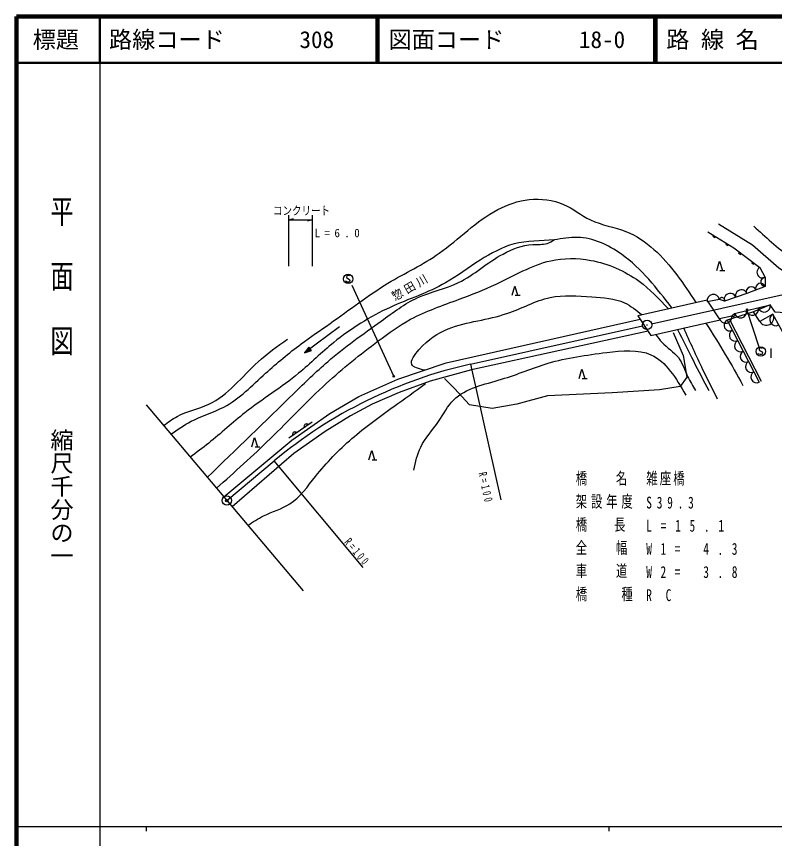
# Model space of a CAD drawing. Units: millimetres, scale not verified. Extents: x 40000 to 680000, y 20000 to 380000.
# Drawn here: x 40000 to 203774, y 202409 to 380000 of the extents above; entities that cross this region are included whole.
import ezdxf
from ezdxf.enums import TextEntityAlignment as Align

# ---------------------------------------------------------------- set-up
doc = ezdxf.new("R2010")
doc.units = ezdxf.units.MM
doc.header["$LTSCALE"] = 1000
doc.header["$PDMODE"] = 32
doc.header["$PDSIZE"] = 500
for name, color, linetype, lineweight in [('M-BGD', 7, 'Continuous', 25), ('M-TTL', 2, 'Continuous', 140), ('M-TTL-BAND', 7, 'Continuous', 25), ('M-TTL-LINE', 7, 'Continuous', 50)]:
    doc.layers.add(name, color=color, linetype=linetype, lineweight=lineweight)
doc.layers.add('M-OTRS', color=6, linetype='Continuous')
doc.layers.add('M-TTL-TXT', color=7, linetype='Continuous')
doc.styles.add('@ＭＳ ゴシック', font='')
doc.styles.add('ＭＳ ゴシック', font='')
doc.styles.get('@ＭＳ ゴシック').set_extended_font_data('@MS Gothic')
doc.styles.get('ＭＳ ゴシック').set_extended_font_data('MS Gothic')

msp = doc.modelspace()

# ---------------------------------------------------------------- linework, layer by layer
at = {"layer": 'M-BGD'}
for p, q in [((98844, 326075), (98844, 337075)), ((98844, 336075), (99844, 336355)), ((98844, 336075), (103874, 336075)), ((103874, 336075), (102874, 335795)), ((103874, 337075), (103874, 326075)), ((191986, 325112), (193026, 325112)), ((200588, 325776), (201750, 323631)), ((201750, 323631), (201716, 321697)), ((121516, 302258), (112513, 321846)), ((201716, 321697), (197761, 320122)), ((147755, 319770), (148795, 319770)), ((177210, 313587), (207605, 320349)), ((197761, 320122), (192976, 318465)), ((191888, 318848), (189241, 318324)), ((192976, 318465), (191888, 318848)), ((195154, 315853), (202815, 317722)), ((200463, 308540), (197794, 316696)), ((200621, 314130), (199200, 316225)), ((191907, 314784), (194566, 315328)), ((193531, 314424), (200470, 300995)), ((193975, 314653), (200914, 301225)), ((194566, 315328), (195154, 315853)), ((203390, 315660), (200621, 314130)), ((212413, 299246), (203390, 315660)), ((109761, 312951), (102224, 307298)), ((138116, 304890), (175258, 313153)), ((202954, 308276), (202954, 306276)), ((138116, 304890), (144631, 275606)), ((162234, 301777), (163274, 301777)), ((68027, 296074), (101919, 255902)), ((98844, 288944), (103874, 292393)), ((91538, 287017), (92578, 287017)), ((116830, 284206), (117870, 284206)), ((85444, 275430), (95688, 283994)), ((114931, 260979), (95688, 283994))]:
    msp.add_line(p, q, dxfattribs=at)
for points in [[(268863, 256915), (264695, 261070), (260963, 266197), (257073, 273645), (254319, 280108), (250235, 287849), (246038, 295448), (241860, 301581), (235919, 307632), (226648, 314836), (220348, 318595), (215307, 321081), (209240, 322640), (204695, 325632), (198974, 330624), (191639, 335118)], [(189391, 333458), (194955, 330023), (200588, 325776)], [(190569, 332730), (190438, 332518), (190863, 332255), (190995, 332468)], [(193351, 331013), (193220, 330800), (193645, 330538), (193776, 330750)], [(196163, 329112), (196013, 328912), (196412, 328611), (196563, 328811)], [(191306, 325112), (191906, 327112), (192506, 325112)], [(198980, 326988), (198830, 326789), (199229, 326488), (199379, 326687)], [(111981, 323946), (111901, 324026), (111741, 324066), (111581, 324066), (111341, 323946), (111301, 323706), (111381, 323506), (111941, 323186), (112021, 322986), (111981, 322746), (111781, 322626), (111501, 322626), (111261, 322746), (111181, 322866)], [(147075, 319770), (147675, 321770), (148275, 319770)], [(202815, 317722), (199200, 316225), (193531, 314424)], [(207066, 315878), (203887, 316090), (202815, 317722)], [(84788, 276207), (99457, 288498), (107693, 294223), (113990, 297923), (122402, 301622), (132807, 305141), (174738, 314584)], [(176467, 311993), (138292, 303644), (129396, 301178), (122659, 298799), (116846, 296245), (112134, 293691), (106717, 290369), (99891, 285613), (86571, 274094)], [(181898, 311740), (184051, 306760), (184858, 302050), (183378, 300031), (178937, 299358), (168708, 298685), (154712, 298012), (148117, 296263), (142734, 295320), (137889, 296128), (134659, 299627), (132505, 301780)], [(201116, 308276), (201036, 308356), (200876, 308396), (200716, 308396), (200476, 308276), (200436, 308036), (200516, 307836), (201076, 307516), (201156, 307316), (201116, 307076), (200916, 306956), (200636, 306956), (200396, 307076), (200316, 307196)], [(161554, 301777), (162154, 303777), (162754, 301777)], [(103028, 291813), (102928, 291889), (102822, 291938), (102683, 291964), (102566, 291957), (102445, 291922), (102313, 291832), (102236, 291731), (102188, 291625), (102162, 291486), (102169, 291369), (102204, 291248)], [(100514, 290089), (100413, 290165), (100307, 290214), (100168, 290239), (100051, 290232), (99930, 290197), (99798, 290107), (99721, 290006), (99673, 289900), (99647, 289761), (99654, 289645), (99689, 289523)], [(90858, 287017), (91458, 289017), (92058, 287017)], [(116150, 284206), (116750, 286206), (117350, 284206)]]:
    msp.add_lwpolyline(points, dxfattribs=at)
for points in [[(189186, 318697), (174226, 315350), (177057, 311066), (192035, 314428)], [(102224, 307298), (103712, 307814), (103136, 308582)], [(102368, 307406), (103610, 307850), (103142, 308474)], [(102512, 307514), (103508, 307886), (103148, 308366)], [(102656, 307622), (103406, 307922), (103154, 308258)], [(102800, 307730), (103304, 307958), (103160, 308150)], [(102992, 307874), (103202, 307994), (103166, 308042)]]:
    msp.add_lwpolyline(points, close=True, dxfattribs=at)
for centre, radius in [((111661, 323306), 1000), ((197794, 316696), 150), ((197794, 316696), 90), ((197794, 316696), 30), ((176234, 313370), 1000), ((176234, 313370), 40), ((200796, 307636), 1000), ((121516, 302258), 150), ((121516, 302258), 90), ((121516, 302258), 30), ((85444, 275430), 1000), ((85444, 275430), 40)]:
    msp.add_circle(centre, radius, dxfattribs=at)
for centre, radius, start, end in [((201160, 324721), 1200, 118.44317, 298.44317), ((201733, 322682), 950, 88.99115, 268.99115), ((198743, 320513), 1100, 21.72305, 201.72305), ((200740, 321309), 1050, 21.72305, 201.72305), ((190564, 318586), 1350, 11.18416, 191.18416), ((194170, 318879), 1300, 19.09263, 199.09263), ((196580, 319713), 1250, 19.09263, 199.09263), ((192410, 318664), 600, 340.62271, 160.62271), ((196417, 316161), 1300, 193.71342, 13.71342), ((198992, 316789), 1350, 193.71342, 13.71342), ((201566, 317418), 1300, 193.71342, 13.71342), ((193230, 315054), 1350, 191.57245, 11.57245), ((194105, 313313), 1250, 117.32855, 297.32855), ((194864, 315594), 400, 221.73302, 41.73302), ((201990, 314886), 1600, 208.93752, 28.93752), ((204031, 314495), 1300, 118.79751, 298.79751), ((195252, 311092), 1250, 117.32855, 297.32855), ((196423, 308827), 1300, 117.32855, 297.32855), ((197594, 306562), 1250, 117.32855, 297.32855), ((159831, 207276), 100000, 102.5416, 129.89874), ((198741, 304341), 1250, 117.32855, 297.32855), ((199889, 302120), 1250, 117.32855, 297.32855)]:
    msp.add_arc(centre, radius, start, end, dxfattribs=at)
for points, knots in [([(73360, 289752), (74787, 290751), (76214, 291751), (77754, 292544), (80029, 293717), (82551, 294440), (84797, 295631), (88183, 297425), (90943, 300280), (93819, 302911), (96302, 305143), (98844, 307259), (101495, 309242), (103529, 310784), (105651, 312211), (107747, 313674), (111903, 316600), (115938, 319704), (120251, 322379), (123926, 324561), (127838, 326357), (131331, 328868), (135615, 331876), (139277, 335782), (143970, 338285), (146083, 339384), (148390, 340181), (150776, 340422), (153290, 340706), (155918, 340390), (158215, 339393), (160248, 338480), (161994, 337015), (163992, 336070), (166414, 334890), (169176, 334520), (171669, 333537), (176112, 331785), (179699, 328086), (182646, 324199), (184134, 322237), (185458, 320228), (186783, 318219)], [0, 0, 0, 0, 1, 1, 1, 2, 2, 2, 3, 3, 3, 4, 4, 4, 5, 5, 5, 6, 6, 6, 7, 7, 7, 8, 8, 8, 9, 9, 9, 10, 10, 10, 11, 11, 11, 12, 12, 12, 13, 13, 13, 14, 14, 14, 14]), ([(199276, 334731), (201817, 332367), (204358, 330003), (207158, 327990), (210079, 325889), (213281, 324170), (216596, 322700), (217932, 322108), (219286, 321556), (220537, 320833), (222737, 319550), (224567, 317677), (226656, 316166), (229481, 314150), (232784, 312793), (235368, 310566), (237112, 308997), (238512, 307033), (240139, 305276), (242422, 302858), (245143, 300828), (247088, 298224), (249087, 295398), (250135, 291924), (251859, 288786), (252887, 286913), (254156, 285161), (254763, 283185), (255205, 281743), (255295, 280182), (255385, 278622)], [0, 0, 0, 0, 1, 1, 1, 2, 2, 2, 3, 3, 3, 4, 4, 4, 5, 5, 5, 6, 6, 6, 7, 7, 7, 8, 8, 8, 9, 9, 9, 10, 10, 10, 10]), ([(181585, 317031), (178354, 321257), (175123, 325482), (170696, 328631), (167867, 330643), (164548, 332215), (161200, 332271), (159548, 332298), (157889, 331957), (156208, 331767), (153266, 331423), (150291, 331559), (147509, 330846), (144924, 330164), (142500, 328830), (140200, 327364), (137654, 325737), (135277, 323908), (132682, 322458), (128924, 320286), (124706, 318976), (120732, 317155), (116374, 315136), (112262, 312580), (108545, 309558), (105930, 307443), (103537, 305054), (100948, 302911), (97255, 299858), (93129, 297355), (89366, 294393), (86689, 292287), (84195, 289948), (81531, 287825), (80225, 286784), (78879, 285796), (77532, 284807)], [0, 0, 0, 0, 1, 1, 1, 2, 2, 2, 3, 3, 3, 4, 4, 4, 5, 5, 5, 6, 6, 6, 7, 7, 7, 8, 8, 8, 9, 9, 9, 10, 10, 10, 11, 11, 11, 12, 12, 12, 12]), ([(81227, 280428), (87475, 286466), (93723, 292503), (99952, 298583), (102340, 300914), (104725, 303251), (107246, 305421), (110904, 308571), (114848, 311370), (118802, 314199), (121349, 316059), (123885, 317961), (126716, 319264), (129562, 320517), (132721, 321126), (135500, 322509), (138899, 324164), (141737, 326904), (145128, 328681), (147115, 329778), (149261, 330636), (151539, 330738), (152586, 330786), (153660, 330673), (154625, 330976), (155177, 331149), (155692, 331458), (156208, 331767)], [0, 0, 0, 0, 1, 1, 1, 2, 2, 2, 3, 3, 3, 4, 4, 4, 5, 5, 5, 6, 6, 6, 7, 7, 7, 8, 8, 8, 9, 9, 9, 9]), ([(83209, 278079), (87134, 281587), (91060, 285095), (94826, 288774), (98884, 292738), (102756, 296902), (106934, 300724), (110498, 303984), (114285, 306996), (118172, 309904), (120413, 311593), (122689, 313247), (125136, 314573), (128466, 316371), (132103, 317575), (135662, 318926), (138361, 319903), (141022, 320914), (143632, 322170), (147527, 323977), (151250, 326281), (155424, 327235), (158212, 327852), (161181, 327837), (164050, 327314), (167834, 326624), (171444, 325051), (174496, 322803), (176828, 321085), (178835, 318973), (180842, 316861)], [0, 0, 0, 0, 1, 1, 1, 2, 2, 2, 3, 3, 3, 4, 4, 4, 5, 5, 5, 6, 6, 6, 7, 7, 7, 8, 8, 8, 9, 9, 9, 10, 10, 10, 10]), ([(128223, 303591), (126944, 303872), (125666, 304153), (125380, 304839), (125054, 305621), (126017, 306929), (126963, 308004), (129039, 310367), (131029, 311607), (133294, 312515), (137463, 314138), (141832, 314423), (145956, 315839), (149147, 316864), (152092, 318596), (155294, 319321), (158189, 319884), (161231, 319608), (164316, 319400), (166763, 319235), (169237, 319112), (171359, 318134), (172716, 317509), (173930, 316534), (175143, 315559)], [0, 0, 0, 0, 1, 1, 1, 2, 2, 2, 3, 3, 3, 4, 4, 4, 5, 5, 5, 6, 6, 6, 7, 7, 7, 8, 8, 8, 8]), ([(191467, 297350), (190396, 299453), (189326, 301556), (188301, 303681), (186864, 306660), (185516, 309682), (184168, 312704)], [0, 0, 0, 0, 1, 1, 1, 2, 2, 2, 2]), ([(188934, 313732), (190357, 311504), (191781, 309277), (193129, 307005), (194442, 304791), (195685, 302535), (196927, 300278)], [0, 0, 0, 0, 1, 1, 1, 2, 2, 2, 2]), ([(178126, 311319), (178538, 310731), (178950, 310142), (179438, 309617), (180542, 308425), (182031, 307555), (182999, 306293), (183892, 305128), (184340, 303629), (184977, 302257), (185480, 301175), (186099, 300173), (186718, 299170)], [0, 0, 0, 0, 1, 1, 1, 2, 2, 2, 3, 3, 3, 4, 4, 4, 4]), ([(182820, 312395), (183954, 310120), (185088, 307844), (186244, 305580), (187338, 303437), (188453, 301304), (189567, 299170)], [0, 0, 0, 0, 1, 1, 1, 2, 2, 2, 2]), ([(71788, 291616), (72738, 292332), (73688, 293047), (74725, 293602), (76857, 294742), (79358, 295200), (81531, 296213), (85730, 298171), (88705, 302200), (92215, 305393), (94210, 307209), (96378, 308755), (98546, 310300)], [0, 0, 0, 0, 1, 1, 1, 2, 2, 2, 3, 3, 3, 4, 4, 4, 4]), ([(125827, 281997), (126204, 283725), (126580, 285452), (127331, 286983), (128305, 288970), (129909, 290625), (131208, 292523), (132301, 294118), (133179, 295885), (134453, 297192), (137032, 299738), (141090, 300486), (144798, 301624), (148292, 302687), (151488, 304041), (154848, 305106), (158937, 306218), (163046, 306871), (167510, 307401), (170828, 307794), (174343, 308120), (177064, 306926), (180335, 305490), (182458, 301855), (184582, 298221)], [0, 0, 0, 0, 1, 1, 1, 2, 2, 2, 3, 3, 3, 4, 4, 4, 5, 5, 5, 6, 6, 6, 7, 7, 7, 8, 8, 8, 8]), ([(89967, 270068), (91076, 270794), (92186, 271519), (93380, 272105), (95264, 273029), (97358, 273606), (99078, 274716), (101306, 276155), (102904, 278488), (104618, 280652), (107025, 283631), (109618, 286343), (112452, 288803), (115326, 291297), (118447, 293533), (121553, 295767), (123828, 297403), (126093, 299039), (128359, 300674)], [0, 0, 0, 0, 1, 1, 1, 2, 2, 2, 3, 3, 3, 4, 4, 4, 5, 5, 5, 6, 6, 6, 6])]:
    msp.add_open_spline(points, degree=3, knots=knots, dxfattribs=at)
at = {"layer": 'M-OTRS'}
msp.add_point((85444, 275430), dxfattribs=at)
at = {"layer": 'M-TTL'}
for p, q in [((40000, 380000), (40000, 20000)), ((680000, 380000), (40000, 380000))]:
    msp.add_line(p, q, dxfattribs=at)
at = {"layer": 'M-TTL-BAND'}
for p, q in [((58000, 370000), (58000, 20000)), ((40000, 205000), (579000, 205000)), ((68000, 205000), (68000, 204000)), ((168000, 205000), (168000, 204000))]:
    msp.add_line(p, q, dxfattribs=at)
at = {"layer": 'M-TTL-LINE'}
for p, q in [((58000, 380000), (58000, 370000)), ((117750, 380000), (117750, 370000)), ((118250, 380000), (118250, 370000)), ((177750, 380000), (177750, 370000)), ((178250, 380000), (178250, 370000)), ((40000, 370000), (680000, 370000))]:
    msp.add_line(p, q, dxfattribs=at)

# ---------------------------------------------------------------- texts
at = {"layer": 'M-BGD', "style": 'ＭＳ ゴシック', "width": 0.8}
msp.add_text('コンクリート', height=1833, dxfattribs=at).set_placement((95421, 336575), align=Align.BOTTOM_LEFT)
at = {"layer": 'M-BGD', "attachment_point": 7, "style": 'ＭＳ ゴシック'}
for s, insert, char_height in [('\\T1.81;\\W0.95;L=6.0', (104403, 332279), 1833), ('\\T1.18;\\W0.7;橋\u3000\u3000名', (160839, 278661), 2566), ('\\T1.19;\\W0.7;雑座橋', (176060, 278661), 2566), ('\\T1.34;\\W0.7;架設年度\\~', (160839, 273661), 2566), ('\\T1.85;\\W0.7;S39.3', (176060, 273661), 2566), ('\\T1.69;\\W0.7;橋\\~\\~長', (160839, 268661), 2566), ('\\T2.55;\\W0.7;L=15.1', (176060, 268661), 2566), ('\\T1.18;\\W0.7;全\u3000\u3000幅', (160839, 263661), 2566), ('\\T2.52;\\W0.7;W1=\\~4.3', (176060, 263661), 2566), ('\\T1.18;\\W0.7;車\u3000\u3000道', (160839, 258661), 2566), ('\\T2.52;\\W0.7;W2=\\~3.8', (176060, 258661), 2566), ('\\T1.34;\\W0.7;橋\u3000\u3000種\\~', (160839, 253661), 2566), ('\\T3.43;\\W0.7;RC', (176060, 253661), 2566)]:
    msp.add_mtext(s, dxfattribs=dict(at, insert=insert, char_height=char_height))
at = {"layer": 'M-BGD', "char_height": 1833, "attachment_point": 7, "style": 'ＭＳ ゴシック'}
for s, insert, rotation in [('\\T1.27;\\W0.95;惣田川', (121873, 318334), 29.9), ('\\T1.61;\\W0.7;R=100', (139753, 281352), 282.2), ('\\T1.61;\\W0.7;R=100', (110690, 266340), 310.1)]:
    msp.add_mtext(s, dxfattribs=dict(at, insert=insert, rotation=rotation))
at = {"layer": 'M-TTL-BAND', "style": '@ＭＳ ゴシック', "width": 1.4}
msp.add_text('平  面  図', height=3666, rotation=270, dxfattribs=at).set_placement((49777, 306475), align=Align.MIDDLE_RIGHT)
at = {"layer": 'M-TTL-BAND', "style": '@ＭＳ ゴシック'}
msp.add_text('縮尺千分の一', height=3666, rotation=270, dxfattribs=at).set_placement((49777, 261030), align=Align.MIDDLE_RIGHT)
at = {"layer": 'M-TTL-TXT', "style": 'ＭＳ ゴシック'}
msp.add_text('標題', height=3666, dxfattribs=at).set_placement((48500, 375000), align=Align.MIDDLE_CENTER)
for s, p in [('路線コード', (60000, 375000)), ('308', (101142, 375000)), ('図面コード', (120380, 375000)), ('18-0', (161521, 375000)), ('路 線 名', (180380, 375000))]:
    msp.add_text(s, height=3666, dxfattribs=at).set_placement(p, align=Align.MIDDLE_LEFT)

doc.saveas('drawing.dxf')
